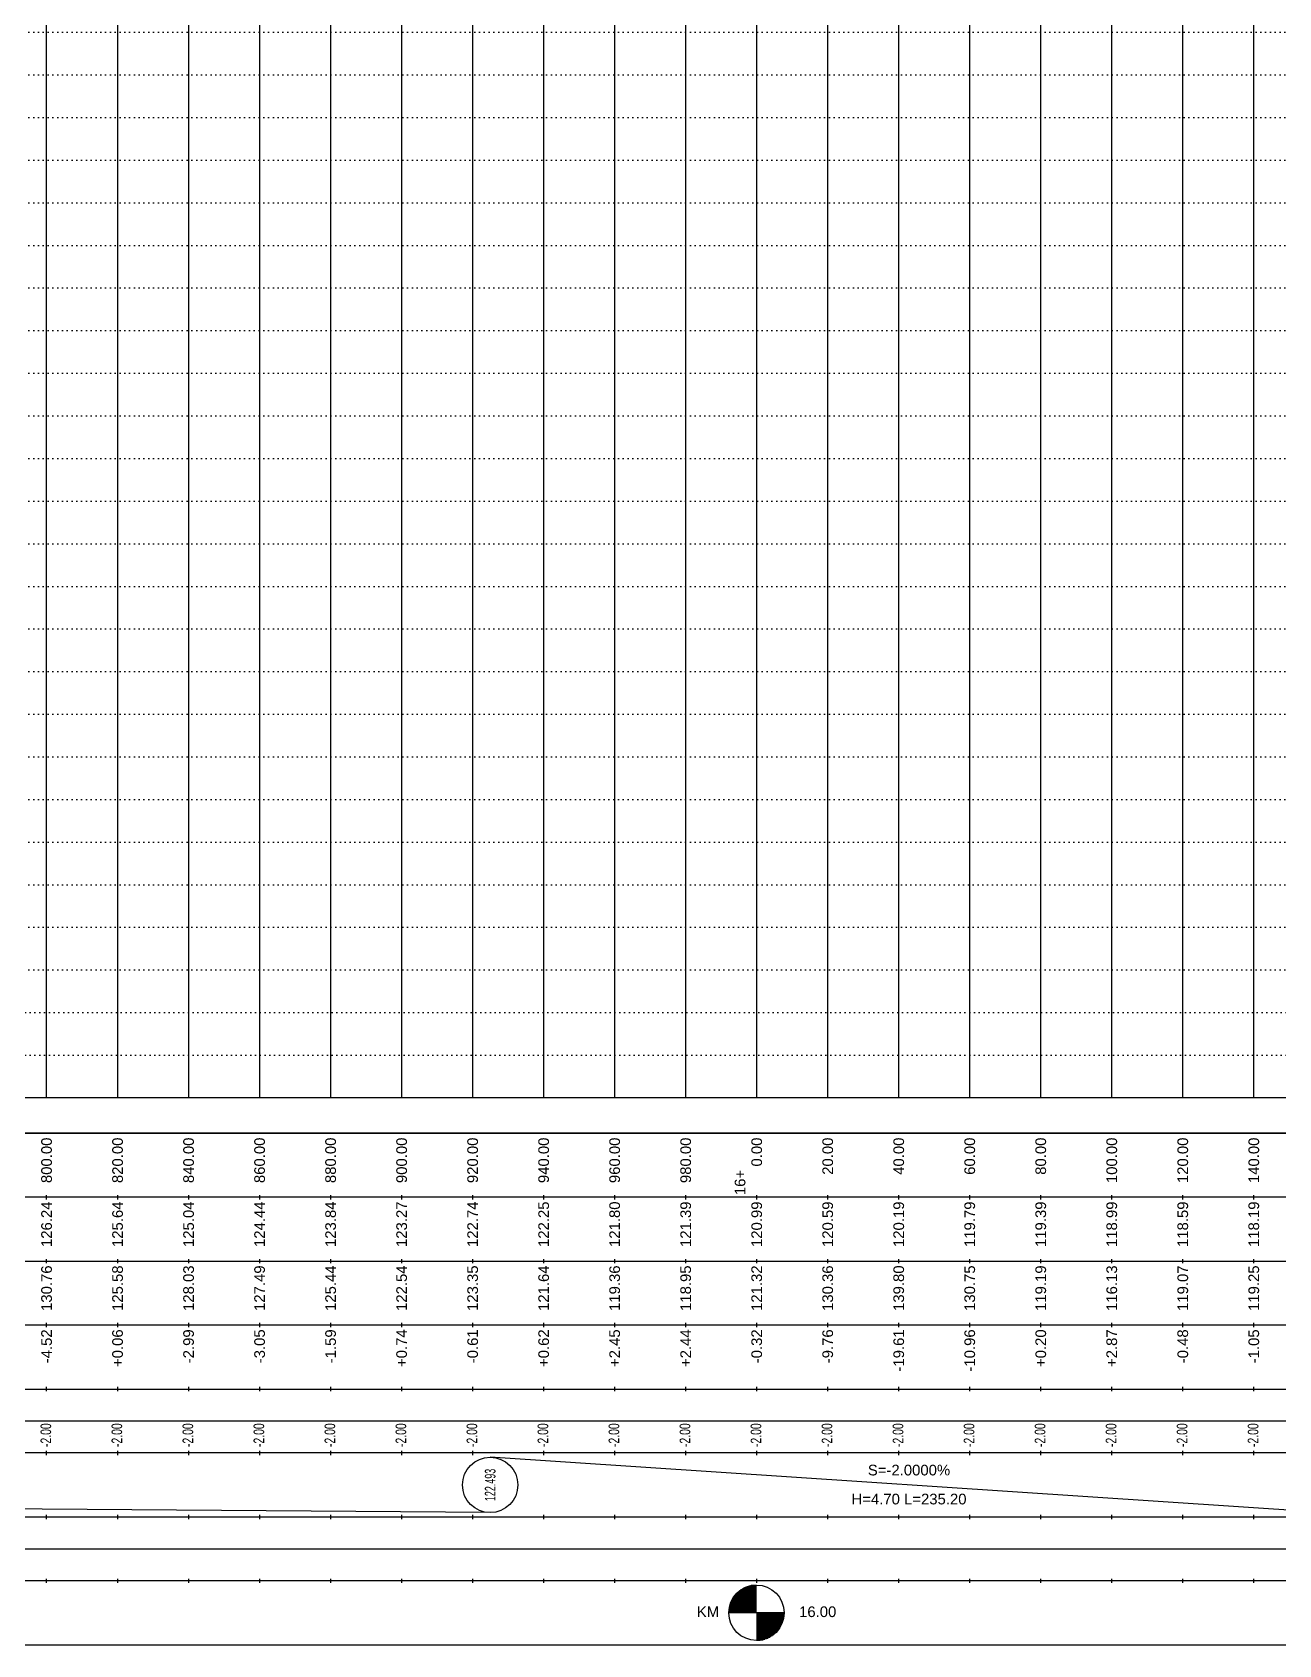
# Model space of a CAD drawing. Header units: millimetres. Extents: x -1499 to 6658, y -12483 to -6008.
# Drawn here: x 5052.2 to 5403.3, y -12027.1 to -11573.1 of the extents above; entities that cross this region are included whole.
import ezdxf
from ezdxf.enums import TextEntityAlignment as Align

# ---------------------------------------------------------------- set-up
doc = ezdxf.new("R2010")
doc.units = ezdxf.units.MM
doc.linetypes.add('A-DOTLN01H', pattern=[0.125, 0, -0.125])
doc.layers.add('_와꾸', color=7, linetype='Continuous', plot=False)
for name, color, linetype in [('CR-GRID', 56, 'A-DOTLN01H'), ('CZ-TEX2', 3, 'Continuous'), ('수직그리드', 1, 'Continuous'), ('표내용문자', 3, 'Continuous'), ('표보조선', 1, 'Continuous'), ('표주요선', 1, 'Continuous')]:
    doc.layers.add(name, color=color, linetype=linetype)
doc.styles.get("Standard").update_dxf_attribs({"font": 'arial.ttf'})

msp = doc.modelspace()

# ---------------------------------------------------------------- linework, layer by layer
at = {"layer": '_와꾸', "color": 7, "true_color": 0xffffff}
msp.add_lwpolyline([(4624.16, -12027.06), (5448.16, -12027.06), (5448.16, -11883.06), (4624.16, -11883.06)], close=True, dxfattribs=at)
at = {"layer": 'CR-GRID', "linetype": 'A-DOTLN01H', "ltscale": 10}
for p, q in [((696.16, -11573.06), (6196.16, -11573.06)), ((696.16, -11585.06), (6196.16, -11585.06)), ((696.16, -11597.06), (6196.16, -11597.06)), ((696.16, -11609.06), (6196.16, -11609.06)), ((696.16, -11621.06), (6196.16, -11621.06)), ((696.16, -11633.06), (6196.16, -11633.06)), ((696.16, -11645.06), (6196.16, -11645.06)), ((696.16, -11657.06), (6196.16, -11657.06)), ((696.16, -11669.06), (6196.16, -11669.06)), ((696.16, -11681.06), (6196.16, -11681.06)), ((696.16, -11693.06), (6196.16, -11693.06)), ((696.16, -11705.06), (6196.16, -11705.06)), ((696.16, -11717.06), (6196.16, -11717.06)), ((696.16, -11729.06), (6196.16, -11729.06)), ((696.16, -11741.06), (6196.16, -11741.06)), ((696.16, -11753.06), (6196.16, -11753.06)), ((696.16, -11765.06), (6196.16, -11765.06)), ((696.16, -11777.06), (6196.16, -11777.06)), ((696.16, -11789.06), (6196.16, -11789.06)), ((696.16, -11801.06), (6196.16, -11801.06)), ((696.16, -11813.06), (6196.16, -11813.06)), ((696.16, -11825.06), (6196.16, -11825.06)), ((696.16, -11837.06), (6196.16, -11837.06)), ((236.16, -11849.06), (6196.16, -11849.06)), ((236.16, -11861.06), (6196.16, -11861.06))]:
    msp.add_line(p, q, dxfattribs=at)
at = {"layer": '수직그리드'}
for p, q in [((5296.16, -11034.26), (5296.16, -11873.06)), ((5056.16, -11088.51), (5056.16, -11873.06)), ((5276.16, -11090.92), (5276.16, -11873.06)), ((5316.16, -11088.53), (5316.16, -11873.06)), ((5096.16, -11104.87), (5096.16, -11873.06)), ((5116.16, -11108.09), (5116.16, -11873.06)), ((5076.16, -11119.58), (5076.16, -11873.06)), ((5136.16, -11120.44), (5136.16, -11873.06)), ((5176.16, -11132.96), (5176.16, -11873.06)), ((5156.16, -11137.83), (5156.16, -11873.06)), ((5196.16, -11143.24), (5196.16, -11873.06)), ((5256.16, -11145.16), (5256.16, -11873.06)), ((5216.16, -11156.93), (5216.16, -11873.06)), ((5336.16, -11157.9), (5336.16, -11873.06)), ((5376.16, -11158.61), (5376.16, -11873.06)), ((5396.16, -11157.59), (5396.16, -11873.06)), ((5236.16, -11159.35), (5236.16, -11873.06)), ((5356.16, -11176.3), (5356.16, -11873.06)), ((5416.35, -11873.06), (696.16, -11873.06))]:
    msp.add_line(p, q, dxfattribs=at)
at = {"layer": '표내용문자'}
for p, q in [((5256.16, -12012.81), (5250.39, -12012.81)), ((5250.46, -12012.73), (5256.16, -12012.73)), ((5256.16, -12012.66), (5250.53, -12012.66)), ((5250.6, -12012.58), (5256.16, -12012.58)), ((5256.16, -12012.51), (5250.68, -12012.51)), ((5250.75, -12012.43), (5256.16, -12012.43)), ((5256.16, -12012.36), (5250.83, -12012.36)), ((5250.91, -12012.28), (5256.16, -12012.28)), ((5256.16, -12012.21), (5251, -12012.21)), ((5251.08, -12012.13), (5256.16, -12012.13)), ((5256.16, -12012.06), (5251.17, -12012.06)), ((5251.26, -12011.98), (5256.16, -12011.98)), ((5256.16, -12011.91), (5251.36, -12011.91)), ((5251.46, -12011.83), (5256.16, -12011.83)), ((5256.16, -12011.76), (5251.56, -12011.76)), ((5251.66, -12011.68), (5256.16, -12011.68)), ((5256.16, -12011.61), (5251.77, -12011.61)), ((5251.88, -12011.53), (5256.16, -12011.53)), ((5256.16, -12011.46), (5252, -12011.46)), ((5252.12, -12011.38), (5256.16, -12011.38)), ((5256.16, -12011.31), (5252.25, -12011.31)), ((5252.38, -12011.23), (5256.16, -12011.23)), ((5256.16, -12011.16), (5252.52, -12011.16)), ((5252.67, -12011.08), (5256.16, -12011.08)), ((5256.16, -12011.01), (5252.82, -12011.01)), ((5252.98, -12010.93), (5256.16, -12010.93)), ((5256.16, -12010.86), (5253.16, -12010.86)), ((5253.34, -12010.78), (5256.16, -12010.78)), ((5256.16, -12010.71), (5253.55, -12010.71)), ((5253.77, -12010.63), (5256.16, -12010.63)), ((5256.16, -12010.56), (5254.01, -12010.56)), ((5254.3, -12010.48), (5256.16, -12010.48)), ((5256.16, -12010.41), (5254.63, -12010.41)), ((5255.08, -12010.33), (5256.16, -12010.33)), ((5256.16, -12017.31), (5248.39, -12017.31)), ((5248.4, -12017.23), (5256.16, -12017.23)), ((5256.16, -12017.16), (5248.41, -12017.16)), ((5248.42, -12017.08), (5256.16, -12017.08)), ((5256.16, -12017.01), (5248.43, -12017.01)), ((5248.44, -12016.93), (5256.16, -12016.93)), ((5256.16, -12016.86), (5248.45, -12016.86)), ((5248.46, -12016.78), (5256.16, -12016.78)), ((5256.16, -12016.71), (5248.47, -12016.71)), ((5248.49, -12016.63), (5256.16, -12016.63)), ((5256.16, -12016.56), (5248.5, -12016.56)), ((5248.52, -12016.48), (5256.16, -12016.48)), ((5256.16, -12016.41), (5248.53, -12016.41)), ((5248.55, -12016.33), (5256.16, -12016.33)), ((5256.16, -12016.26), (5248.57, -12016.26)), ((5248.59, -12016.18), (5256.16, -12016.18)), ((5256.16, -12016.11), (5248.6, -12016.11)), ((5248.62, -12016.03), (5256.16, -12016.03)), ((5256.16, -12015.96), (5248.65, -12015.96)), ((5248.67, -12015.88), (5256.16, -12015.88)), ((5256.16, -12015.81), (5248.69, -12015.81)), ((5248.71, -12015.73), (5256.16, -12015.73)), ((5256.16, -12015.66), (5248.74, -12015.66)), ((5248.76, -12015.58), (5256.16, -12015.58)), ((5256.16, -12015.51), (5248.79, -12015.51)), ((5248.81, -12015.43), (5256.16, -12015.43)), ((5256.16, -12015.36), (5248.84, -12015.36)), ((5248.87, -12015.28), (5256.16, -12015.28)), ((5256.16, -12015.21), (5248.9, -12015.21)), ((5248.93, -12015.13), (5256.16, -12015.13)), ((5256.16, -12015.06), (5248.96, -12015.06)), ((5248.99, -12014.98), (5256.16, -12014.98)), ((5256.16, -12014.91), (5249.02, -12014.91)), ((5249.06, -12014.83), (5256.16, -12014.83)), ((5256.16, -12014.76), (5249.09, -12014.76)), ((5249.13, -12014.68), (5256.16, -12014.68)), ((5256.16, -12014.61), (5249.16, -12014.61)), ((5249.2, -12014.53), (5256.16, -12014.53)), ((5256.16, -12014.46), (5249.24, -12014.46)), ((5249.28, -12014.38), (5256.16, -12014.38)), ((5256.16, -12014.31), (5249.32, -12014.31)), ((5249.36, -12014.23), (5256.16, -12014.23)), ((5256.16, -12014.16), (5249.4, -12014.16)), ((5249.45, -12014.08), (5256.16, -12014.08)), ((5256.16, -12014.01), (5249.49, -12014.01)), ((5249.54, -12013.93), (5256.16, -12013.93)), ((5256.16, -12013.86), (5249.58, -12013.86)), ((5249.63, -12013.78), (5256.16, -12013.78)), ((5256.16, -12013.71), (5249.68, -12013.71)), ((5249.73, -12013.63), (5256.16, -12013.63)), ((5256.16, -12013.56), (5249.79, -12013.56)), ((5249.84, -12013.48), (5256.16, -12013.48)), ((5256.16, -12013.41), (5249.89, -12013.41)), ((5249.95, -12013.33), (5256.16, -12013.33)), ((5256.16, -12013.26), (5250.01, -12013.26)), ((5250.07, -12013.18), (5256.16, -12013.18)), ((5256.16, -12013.11), (5250.13, -12013.11)), ((5250.19, -12013.03), (5256.16, -12013.03)), ((5256.16, -12012.96), (5250.26, -12012.96)), ((5250.32, -12012.88), (5256.16, -12012.88)), ((5256.16, -12017.76), (5248.36, -12017.76)), ((5248.36, -12017.83), (5256.16, -12017.83)), ((5256.16, -12017.91), (5248.36, -12017.91)), ((5248.36, -12017.98), (5256.16, -12017.98)), ((5256.16, -12018.06), (5248.36, -12018.06)), ((5248.37, -12017.53), (5256.16, -12017.53)), ((5256.16, -12017.61), (5248.37, -12017.61)), ((5248.37, -12017.68), (5256.16, -12017.68)), ((5256.16, -12017.46), (5248.38, -12017.46)), ((5248.39, -12017.38), (5256.16, -12017.38)), ((5263.96, -12018.06), (5256.16, -12018.06)), ((5256.16, -12018.13), (5263.96, -12018.13)), ((5263.96, -12018.21), (5256.16, -12018.21)), ((5256.16, -12018.28), (5263.95, -12018.28)), ((5263.95, -12018.36), (5256.16, -12018.36)), ((5256.16, -12018.43), (5263.95, -12018.43)), ((5263.94, -12018.51), (5256.16, -12018.51)), ((5256.16, -12018.58), (5263.94, -12018.58)), ((5263.93, -12018.66), (5256.16, -12018.66)), ((5256.16, -12018.73), (5263.93, -12018.73)), ((5263.92, -12018.81), (5256.16, -12018.81)), ((5256.16, -12018.88), (5263.91, -12018.88)), ((5263.91, -12018.96), (5256.16, -12018.96)), ((5256.16, -12019.03), (5263.9, -12019.03)), ((5263.89, -12019.11), (5256.16, -12019.11)), ((5256.16, -12019.18), (5263.88, -12019.18)), ((5263.86, -12019.26), (5256.16, -12019.26)), ((5256.16, -12019.33), (5263.85, -12019.33)), ((5263.84, -12019.41), (5256.16, -12019.41)), ((5256.16, -12019.48), (5263.83, -12019.48)), ((5263.81, -12019.56), (5256.16, -12019.56)), ((5256.16, -12019.63), (5263.8, -12019.63)), ((5263.78, -12019.71), (5256.16, -12019.71)), ((5256.16, -12019.78), (5263.76, -12019.78)), ((5263.75, -12019.86), (5256.16, -12019.86)), ((5256.16, -12019.93), (5263.73, -12019.93)), ((5263.71, -12020.01), (5256.16, -12020.01)), ((5256.16, -12020.08), (5263.69, -12020.08)), ((5263.67, -12020.16), (5256.16, -12020.16)), ((5256.16, -12020.23), (5263.65, -12020.23)), ((5263.63, -12020.31), (5256.16, -12020.31)), ((5256.16, -12020.38), (5263.6, -12020.38)), ((5263.58, -12020.46), (5256.16, -12020.46)), ((5256.16, -12020.53), (5263.55, -12020.53)), ((5263.53, -12020.61), (5256.16, -12020.61)), ((5256.16, -12020.68), (5263.5, -12020.68)), ((5263.47, -12020.76), (5256.16, -12020.76)), ((5256.16, -12020.83), (5263.45, -12020.83)), ((5263.42, -12020.91), (5256.16, -12020.91)), ((5256.16, -12020.98), (5263.39, -12020.98)), ((5263.36, -12021.06), (5256.16, -12021.06)), ((5256.16, -12021.13), (5263.33, -12021.13)), ((5263.29, -12021.21), (5256.16, -12021.21)), ((5256.16, -12021.28), (5263.26, -12021.28)), ((5263.22, -12021.36), (5256.16, -12021.36)), ((5256.16, -12021.43), (5263.19, -12021.43)), ((5263.15, -12021.51), (5256.16, -12021.51)), ((5256.16, -12021.58), (5263.12, -12021.58)), ((5263.08, -12021.66), (5256.16, -12021.66)), ((5256.16, -12021.73), (5263.04, -12021.73)), ((5263, -12021.81), (5256.16, -12021.81)), ((5256.16, -12021.88), (5262.95, -12021.88)), ((5262.91, -12021.96), (5256.16, -12021.96)), ((5256.16, -12022.03), (5262.87, -12022.03)), ((5262.82, -12022.11), (5256.16, -12022.11)), ((5256.16, -12022.18), (5262.78, -12022.18)), ((5262.73, -12022.26), (5256.16, -12022.26)), ((5256.16, -12022.33), (5262.68, -12022.33)), ((5262.63, -12022.41), (5256.16, -12022.41)), ((5256.16, -12022.48), (5262.58, -12022.48)), ((5262.53, -12022.56), (5256.16, -12022.56)), ((5256.16, -12022.63), (5262.47, -12022.63)), ((5262.42, -12022.71), (5256.16, -12022.71)), ((5256.16, -12022.78), (5262.36, -12022.78)), ((5262.31, -12022.86), (5256.16, -12022.86)), ((5256.16, -12022.93), (5262.25, -12022.93)), ((5262.19, -12023.01), (5256.16, -12023.01)), ((5256.16, -12023.08), (5262.12, -12023.08)), ((5262.06, -12023.16), (5256.16, -12023.16)), ((5256.16, -12023.23), (5261.99, -12023.23)), ((5261.93, -12023.31), (5256.16, -12023.31)), ((5256.16, -12023.38), (5261.86, -12023.38)), ((5261.79, -12023.46), (5256.16, -12023.46)), ((5256.16, -12023.53), (5261.71, -12023.53)), ((5261.64, -12023.61), (5256.16, -12023.61)), ((5256.16, -12023.68), (5261.56, -12023.68)), ((5261.48, -12023.76), (5256.16, -12023.76)), ((5256.16, -12023.83), (5261.4, -12023.83)), ((5261.32, -12023.91), (5256.16, -12023.91)), ((5256.16, -12023.98), (5261.23, -12023.98)), ((5261.14, -12024.06), (5256.16, -12024.06)), ((5256.16, -12024.13), (5261.05, -12024.13)), ((5260.95, -12024.21), (5256.16, -12024.21)), ((5256.16, -12024.28), (5260.86, -12024.28)), ((5260.76, -12024.36), (5256.16, -12024.36)), ((5256.16, -12024.43), (5260.65, -12024.43)), ((5260.54, -12024.51), (5256.16, -12024.51)), ((5256.16, -12024.58), (5260.43, -12024.58)), ((5260.31, -12024.66), (5256.16, -12024.66)), ((5256.16, -12024.73), (5260.19, -12024.73)), ((5260.07, -12024.81), (5256.16, -12024.81)), ((5256.16, -12024.88), (5259.93, -12024.88)), ((5259.79, -12024.96), (5256.16, -12024.96)), ((5256.16, -12025.03), (5259.65, -12025.03)), ((5259.49, -12025.11), (5256.16, -12025.11)), ((5256.16, -12025.18), (5259.33, -12025.18)), ((5259.16, -12025.26), (5256.16, -12025.26)), ((5256.16, -12025.33), (5258.97, -12025.33)), ((5258.77, -12025.41), (5256.16, -12025.41)), ((5256.16, -12025.48), (5258.55, -12025.48)), ((5258.3, -12025.56), (5256.16, -12025.56)), ((5256.16, -12025.63), (5258.02, -12025.63)), ((5257.68, -12025.71), (5256.16, -12025.71)), ((5256.16, -12025.78), (5257.24, -12025.78))]:
    msp.add_line(p, q, dxfattribs=at)
msp.add_circle((5256.16, -12018.06), 7.8, dxfattribs=at)
at = {"layer": '표보조선'}
for p, q in [((5056.16, -11900.46), (5056.16, -11901.66)), ((5076.16, -11900.46), (5076.16, -11901.66)), ((5096.16, -11900.46), (5096.16, -11901.66)), ((5116.16, -11900.46), (5116.16, -11901.66)), ((5136.16, -11900.46), (5136.16, -11901.66)), ((5156.16, -11900.46), (5156.16, -11901.66)), ((5176.16, -11900.46), (5176.16, -11901.66)), ((5196.16, -11900.46), (5196.16, -11901.66)), ((5216.16, -11900.46), (5216.16, -11901.66)), ((5236.16, -11900.46), (5236.16, -11901.66)), ((5256.16, -11900.46), (5256.16, -11901.66)), ((5276.16, -11900.46), (5276.16, -11901.66)), ((5296.16, -11900.46), (5296.16, -11901.66)), ((5316.16, -11900.46), (5316.16, -11901.66)), ((5336.16, -11900.46), (5336.16, -11901.66)), ((5356.16, -11900.46), (5356.16, -11901.66)), ((5376.16, -11900.46), (5376.16, -11901.66)), ((5396.16, -11900.46), (5396.16, -11901.66)), ((5056.16, -11918.46), (5056.16, -11919.66)), ((5076.16, -11918.46), (5076.16, -11919.66)), ((5096.16, -11918.46), (5096.16, -11919.66)), ((5116.16, -11918.46), (5116.16, -11919.66)), ((5136.16, -11918.46), (5136.16, -11919.66)), ((5156.16, -11918.46), (5156.16, -11919.66)), ((5176.16, -11918.46), (5176.16, -11919.66)), ((5196.16, -11918.46), (5196.16, -11919.66)), ((5216.16, -11918.46), (5216.16, -11919.66)), ((5236.16, -11918.46), (5236.16, -11919.66)), ((5256.16, -11918.46), (5256.16, -11919.66)), ((5276.16, -11918.46), (5276.16, -11919.66)), ((5296.16, -11918.46), (5296.16, -11919.66)), ((5316.16, -11918.46), (5316.16, -11919.66)), ((5336.16, -11918.46), (5336.16, -11919.66)), ((5356.16, -11918.46), (5356.16, -11919.66)), ((5376.16, -11918.46), (5376.16, -11919.66)), ((5396.16, -11918.46), (5396.16, -11919.66)), ((5056.16, -11936.46), (5056.16, -11937.66)), ((5076.16, -11936.46), (5076.16, -11937.66)), ((5096.16, -11936.46), (5096.16, -11937.66)), ((5116.16, -11936.46), (5116.16, -11937.66)), ((5136.16, -11936.46), (5136.16, -11937.66)), ((5156.16, -11936.46), (5156.16, -11937.66)), ((5176.16, -11936.46), (5176.16, -11937.66)), ((5196.16, -11936.46), (5196.16, -11937.66)), ((5216.16, -11936.46), (5216.16, -11937.66)), ((5236.16, -11936.46), (5236.16, -11937.66)), ((5256.16, -11936.46), (5256.16, -11937.66)), ((5276.16, -11936.46), (5276.16, -11937.66)), ((5296.16, -11936.46), (5296.16, -11937.66)), ((5316.16, -11936.46), (5316.16, -11937.66)), ((5336.16, -11936.46), (5336.16, -11937.66)), ((5356.16, -11936.46), (5356.16, -11937.66)), ((5376.16, -11936.46), (5376.16, -11937.66)), ((5396.16, -11936.46), (5396.16, -11937.66)), ((5056.16, -11954.46), (5056.16, -11955.66)), ((5076.16, -11954.46), (5076.16, -11955.66)), ((5096.16, -11954.46), (5096.16, -11955.66)), ((5116.16, -11954.46), (5116.16, -11955.66)), ((5136.16, -11954.46), (5136.16, -11955.66)), ((5156.16, -11954.46), (5156.16, -11955.66)), ((5176.16, -11954.46), (5176.16, -11955.66)), ((5196.16, -11954.46), (5196.16, -11955.66)), ((5216.16, -11954.46), (5216.16, -11955.66)), ((5236.16, -11954.46), (5236.16, -11955.66)), ((5256.16, -11954.46), (5256.16, -11955.66)), ((5276.16, -11954.46), (5276.16, -11955.66)), ((5296.16, -11954.46), (5296.16, -11955.66)), ((5316.16, -11954.46), (5316.16, -11955.66)), ((5336.16, -11954.46), (5336.16, -11955.66)), ((5356.16, -11954.46), (5356.16, -11955.66)), ((5376.16, -11954.46), (5376.16, -11955.66)), ((5396.16, -11954.46), (5396.16, -11955.66)), ((5181.16, -11989.86), (3161.16, -11974.26)), ((5056.16, -11972.46), (5056.16, -11973.66)), ((5076.16, -11972.46), (5076.16, -11973.66)), ((5096.16, -11972.46), (5096.16, -11973.66)), ((5116.16, -11972.46), (5116.16, -11973.66)), ((5136.16, -11972.46), (5136.16, -11973.66)), ((5156.16, -11972.46), (5156.16, -11973.66)), ((5176.16, -11972.46), (5176.16, -11973.66)), ((5416.35, -11989.86), (5181.16, -11974.26)), ((5196.16, -11972.46), (5196.16, -11973.66)), ((5216.16, -11972.46), (5216.16, -11973.66)), ((5236.16, -11972.46), (5236.16, -11973.66)), ((5256.16, -11972.46), (5256.16, -11973.66)), ((5276.16, -11972.46), (5276.16, -11973.66)), ((5296.16, -11972.46), (5296.16, -11973.66)), ((5316.16, -11972.46), (5316.16, -11973.66)), ((5336.16, -11972.46), (5336.16, -11973.66)), ((5356.16, -11972.46), (5356.16, -11973.66)), ((5376.16, -11972.46), (5376.16, -11973.66)), ((5396.16, -11972.46), (5396.16, -11973.66)), ((5056.16, -11990.46), (5056.16, -11991.66)), ((5076.16, -11990.46), (5076.16, -11991.66)), ((5096.16, -11990.46), (5096.16, -11991.66)), ((5116.16, -11990.46), (5116.16, -11991.66)), ((5136.16, -11990.46), (5136.16, -11991.66)), ((5156.16, -11990.46), (5156.16, -11991.66)), ((5176.16, -11990.46), (5176.16, -11991.66)), ((5196.16, -11990.46), (5196.16, -11991.66)), ((5216.16, -11990.46), (5216.16, -11991.66)), ((5236.16, -11990.46), (5236.16, -11991.66)), ((5256.16, -11990.46), (5256.16, -11991.66)), ((5276.16, -11990.46), (5276.16, -11991.66)), ((5296.16, -11990.46), (5296.16, -11991.66)), ((5316.16, -11990.46), (5316.16, -11991.66)), ((5336.16, -11990.46), (5336.16, -11991.66)), ((5356.16, -11990.46), (5356.16, -11991.66)), ((5376.16, -11990.46), (5376.16, -11991.66)), ((5396.16, -11990.46), (5396.16, -11991.66)), ((4143.73, -12000.06), (5416.35, -12000.06)), ((5056.16, -12008.46), (5056.16, -12009.66)), ((5076.16, -12008.46), (5076.16, -12009.66)), ((5096.16, -12008.46), (5096.16, -12009.66)), ((5116.16, -12008.46), (5116.16, -12009.66)), ((5136.16, -12008.46), (5136.16, -12009.66)), ((5156.16, -12008.46), (5156.16, -12009.66)), ((5176.16, -12008.46), (5176.16, -12009.66)), ((5196.16, -12008.46), (5196.16, -12009.66)), ((5216.16, -12008.46), (5216.16, -12009.66)), ((5236.16, -12008.46), (5236.16, -12009.66)), ((5256.16, -12008.46), (5256.16, -12009.66)), ((5276.16, -12008.46), (5276.16, -12009.66)), ((5296.16, -12008.46), (5296.16, -12009.66)), ((5316.16, -12008.46), (5316.16, -12009.66)), ((5336.16, -12008.46), (5336.16, -12009.66)), ((5356.16, -12008.46), (5356.16, -12009.66)), ((5376.16, -12008.46), (5376.16, -12009.66)), ((5396.16, -12008.46), (5396.16, -12009.66))]:
    msp.add_line(p, q, dxfattribs=at)
msp.add_circle((5181.16, -11982.06), 7.8, dxfattribs=at)
at = {"layer": '표주요선'}
for p, q in [((224.16, -11883.06), (5416.35, -11883.06)), ((5416.35, -11901.06), (224.16, -11901.06)), ((224.16, -11919.06), (5416.35, -11919.06)), ((5416.35, -11937.06), (224.16, -11937.06)), ((224.16, -11955.06), (5416.35, -11955.06)), ((224.16, -11964.06), (5416.35, -11964.06)), ((5416.35, -11973.06), (224.16, -11973.06)), ((224.16, -11991.06), (5416.35, -11991.06)), ((5416.35, -12009.06), (224.16, -12009.06)), ((224.16, -12027.06), (5416.35, -12027.06))]:
    msp.add_line(p, q, dxfattribs=at)

# ---------------------------------------------------------------- texts
at = {"layer": 'CZ-TEX2', "width": 0.7}
for p in [(5057.52, -11971.39), (5077.52, -11971.39), (5097.52, -11971.39), (5117.52, -11971.39), (5137.52, -11971.39), (5157.52, -11971.39), (5177.52, -11971.39), (5197.52, -11971.39), (5217.52, -11971.39), (5237.52, -11971.39), (5257.52, -11971.39), (5277.52, -11971.39), (5297.52, -11971.39), (5317.52, -11971.39), (5337.52, -11971.39), (5357.52, -11971.39), (5377.52, -11971.39), (5397.52, -11971.39)]:
    msp.add_text('-2.00', height=3, rotation=90, dxfattribs=at).set_placement(p)
at = {"layer": '표내용문자'}
for s, p in [('800.00', (5057.72, -11884.26)), ('820.00', (5077.72, -11884.26)), ('840.00', (5097.72, -11884.26)), ('860.00', (5117.72, -11884.26)), ('880.00', (5137.72, -11884.26)), ('900.00', (5157.72, -11884.26)), ('920.00', (5177.72, -11884.26)), ('940.00', (5197.72, -11884.26)), ('960.00', (5217.72, -11884.26)), ('980.00', (5237.72, -11884.26)), ('0.00', (5257.72, -11884.26)), ('20.00', (5277.72, -11884.26)), ('40.00', (5297.72, -11884.26)), ('60.00', (5317.72, -11884.26)), ('80.00', (5337.72, -11884.26)), ('100.00', (5357.72, -11884.26)), ('120.00', (5377.72, -11884.26)), ('140.00', (5397.72, -11884.26)), ('126.24', (5057.72, -11902.26)), ('125.64', (5077.72, -11902.26)), ('125.04', (5097.72, -11902.26)), ('124.44', (5117.72, -11902.26)), ('123.84', (5137.72, -11902.26)), ('123.27', (5157.72, -11902.26)), ('122.74', (5177.72, -11902.26)), ('122.25', (5197.72, -11902.26)), ('121.80', (5217.72, -11902.26)), ('121.39', (5237.72, -11902.26)), ('120.99', (5257.72, -11902.26)), ('120.59', (5277.72, -11902.26)), ('120.19', (5297.72, -11902.26)), ('119.79', (5317.72, -11902.26)), ('119.39', (5337.72, -11902.26)), ('118.99', (5357.72, -11902.26)), ('118.59', (5377.72, -11902.26)), ('118.19', (5397.72, -11902.26)), ('130.76', (5057.72, -11920.26)), ('125.58', (5077.72, -11920.26)), ('128.03', (5097.72, -11920.26)), ('127.49', (5117.72, -11920.26)), ('125.44', (5137.72, -11920.26)), ('122.54', (5157.72, -11920.26)), ('123.35', (5177.72, -11920.26)), ('121.64', (5197.72, -11920.26)), ('119.36', (5217.72, -11920.26)), ('118.95', (5237.72, -11920.26)), ('121.32', (5257.72, -11920.26)), ('130.36', (5277.72, -11920.26)), ('139.80', (5297.72, -11920.26)), ('130.75', (5317.72, -11920.26)), ('119.19', (5337.72, -11920.26)), ('116.13', (5357.72, -11920.26)), ('119.07', (5377.72, -11920.26)), ('119.25', (5397.72, -11920.26)), ('-4.52', (5057.72, -11938.26)), ('+0.06', (5077.72, -11938.26)), ('-2.99', (5097.72, -11938.26)), ('-3.05', (5117.72, -11938.26)), ('-1.59', (5137.72, -11938.26)), ('+0.74', (5157.72, -11938.26)), ('-0.61', (5177.72, -11938.26)), ('+0.62', (5197.72, -11938.26)), ('+2.45', (5217.72, -11938.26)), ('+2.44', (5237.72, -11938.26)), ('-0.32', (5257.72, -11938.26)), ('-9.76', (5277.72, -11938.26)), ('-19.61', (5297.72, -11938.26)), ('-10.96', (5317.72, -11938.26)), ('+0.20', (5337.72, -11938.26)), ('+2.87', (5357.72, -11938.26)), ('-0.48', (5377.72, -11938.26)), ('-1.05', (5397.72, -11938.26))]:
    msp.add_text(s, height=3, rotation=90, dxfattribs=at).set_placement(p, align=Align.RIGHT)
msp.add_text('16+', height=3, rotation=90, dxfattribs=at).set_placement((5253.04, -11900.46))
for s, p in [('S=-2.0000%', (5299.12, -11979.38)), ('H=4.70 L=235.20', (5299.12, -11987.54))]:
    msp.add_text(s, height=3, dxfattribs=at).set_placement(p, align=Align.CENTER)
at = {"layer": '표내용문자', "width": 0.6}
msp.add_text('122.493', height=3, rotation=90, dxfattribs=at).set_placement((5182.66, -11982.06), align=Align.CENTER)
at = {"layer": '표내용문자'}
for s, p in [('KM', (5239.36, -12019.26)), ('16.00', (5268.16, -12019.26))]:
    msp.add_text(s, height=3, dxfattribs=at).set_placement(p)

doc.saveas('drawing.dxf')
